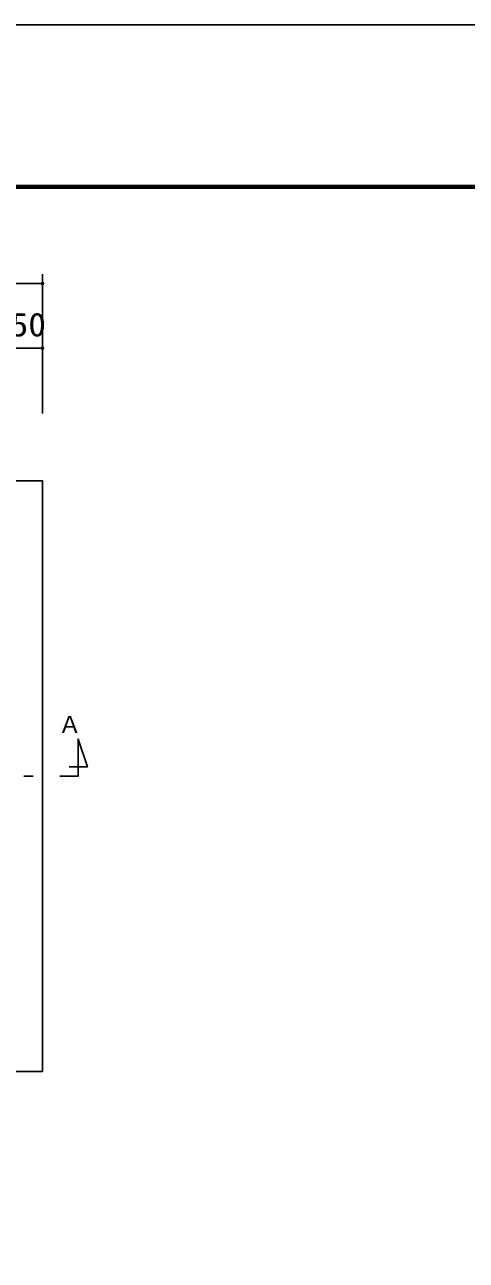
# Model space of a CAD drawing. Units: millimetres, scale not verified. Extents: x -14850 to 14850, y -10500 to 10500.
# Drawn here: x -5083 to -2693, y 3807 to 10500 of the extents above; entities that cross this region are included whole.
import ezdxf
from ezdxf.enums import TextEntityAlignment as Align

# ---------------------------------------------------------------- set-up
doc = ezdxf.new("R2010")
doc.units = ezdxf.units.MM
doc.header["$LTSCALE"] = 50
doc.linetypes.add('CHAIN1', pattern=[8, 5, -1, 1, -1])
for name, color, linetype, lineweight in [('0-0_製作', 5, 'Continuous', 25), ('0-1_躯体', 3, 'Continuous', 25), ('0-7_図面枠', 7, 'Continuous', 25), ('0-8_Axis_waku', 7, 'Continuous', 25)]:
    doc.layers.add(name, color=color, linetype=linetype, lineweight=lineweight)
doc.styles.add('ＭＳ ゴシック', font='')
doc.styles.get('ＭＳ ゴシック').set_extended_font_data('MS Gothic')

msp = doc.modelspace()

# ---------------------------------------------------------------- linework, layer by layer
at = {"layer": '0-0_製作', "color": 2}
for p, q in [((-4987.37, 9148), (-4987.37, 8394.83)), ((-9787.37, 9098), (-4987.37, 9098)), ((-5237.37, 8748), (-4987.37, 8748))]:
    msp.add_line(p, q, dxfattribs=at)
at = {"layer": '0-0_製作'}
for points in [[(-4987.37, 9098), (-4996.88, 9101.09), (-4996.42, 9102.26)], [(-4987.37, 9098), (-4996.42, 9102.26), (-4995.81, 9103.36)], [(-4987.37, 9108), (-4995.81, 9103.36), (-4995.07, 9104.37)], [(-4987.37, 9098), (-4995.81, 9103.36), (-4987.37, 9108)], [(-4987.37, 9108), (-4995.07, 9104.37), (-4988.62, 9107.92)], [(-4988.62, 9107.92), (-4995.07, 9104.37), (-4994.21, 9105.29)], [(-4988.62, 9107.92), (-4994.21, 9105.29), (-4989.86, 9107.69)], [(-4989.86, 9107.69), (-4994.21, 9105.29), (-4993.25, 9106.09)], [(-4989.86, 9107.69), (-4993.25, 9106.09), (-4991.05, 9107.3)], [(-4991.05, 9107.3), (-4993.25, 9106.09), (-4992.19, 9106.76)], [(-4986.74, 9107.98), (-4987.37, 9098), (-4987.37, 9108)], [(-4985.49, 9107.82), (-4987.37, 9098), (-4986.74, 9107.98)], [(-4984.28, 9107.51), (-4987.37, 9098), (-4985.49, 9107.82)], [(-4983.11, 9107.05), (-4987.37, 9098), (-4984.28, 9107.51)], [(-4982.01, 9106.44), (-4987.37, 9098), (-4983.11, 9107.05)], [(-4980.99, 9105.71), (-4987.37, 9098), (-4982.01, 9106.44)], [(-4980.08, 9104.85), (-4987.37, 9098), (-4980.99, 9105.71)], [(-4979.28, 9103.88), (-4987.37, 9098), (-4980.08, 9104.85)], [(-4978.61, 9102.82), (-4987.37, 9098), (-4979.28, 9103.88)], [(-4978.07, 9101.68), (-4987.37, 9098), (-4978.61, 9102.82)], [(-4987.37, 9098), (-4997.37, 9098), (-4997.35, 9098.63)], [(-4987.37, 9098), (-4997.29, 9096.75), (-4997.37, 9098)], [(-4987.37, 9098), (-4997.35, 9098.63), (-4997.19, 9099.87)], [(-4987.37, 9098), (-4997.05, 9095.51), (-4997.29, 9096.75)], [(-4987.37, 9098), (-4997.19, 9099.87), (-4996.88, 9101.09)], [(-4987.37, 9098), (-4996.67, 9094.32), (-4997.05, 9095.51)], [(-4987.37, 9098), (-4996.13, 9093.18), (-4996.67, 9094.32)], [(-4987.37, 9088), (-4996.13, 9093.18), (-4987.37, 9098)], [(-4987.37, 9088), (-4995.46, 9092.12), (-4996.13, 9093.18)], [(-4987.37, 9088), (-4994.66, 9091.15), (-4995.46, 9092.12)], [(-4987.37, 9088), (-4993.74, 9090.29), (-4994.66, 9091.15)], [(-4987.37, 9088), (-4992.73, 9089.56), (-4993.74, 9090.29)], [(-4987.37, 9088), (-4991.63, 9088.95), (-4992.73, 9089.56)], [(-4987.37, 9088), (-4990.46, 9088.49), (-4991.63, 9088.95)], [(-4987.37, 9088), (-4989.24, 9088.18), (-4990.46, 9088.49)], [(-4987.37, 9088), (-4988, 9088.02), (-4989.24, 9088.18)], [(-4978.07, 9101.68), (-4977.37, 9098), (-4987.37, 9098)], [(-4977.37, 9098), (-4987.37, 9088), (-4987.37, 9098)], [(-4977.39, 9097.37), (-4987.37, 9088), (-4977.37, 9098)], [(-4977.55, 9096.13), (-4987.37, 9088), (-4977.39, 9097.37)], [(-4977.86, 9094.91), (-4987.37, 9088), (-4977.55, 9096.13)], [(-4978.32, 9093.74), (-4987.37, 9088), (-4977.86, 9094.91)], [(-4978.93, 9092.64), (-4987.37, 9088), (-4978.32, 9093.74)], [(-4979.66, 9091.63), (-4987.37, 9088), (-4978.93, 9092.64)], [(-4979.66, 9091.63), (-4986.12, 9088.08), (-4987.37, 9088)], [(-4980.52, 9090.71), (-4986.12, 9088.08), (-4979.66, 9091.63)], [(-4980.52, 9090.71), (-4984.88, 9088.31), (-4986.12, 9088.08)], [(-4981.49, 9089.91), (-4984.88, 9088.31), (-4980.52, 9090.71)], [(-4981.49, 9089.91), (-4983.69, 9088.7), (-4984.88, 9088.31)], [(-4982.55, 9089.24), (-4983.69, 9088.7), (-4981.49, 9089.91)], [(-4977.68, 9100.49), (-4977.37, 9098), (-4978.07, 9101.68)], [(-4977.45, 9099.25), (-4977.37, 9098), (-4977.68, 9100.49)], [(-4987.37, 8748), (-4997.37, 8748), (-4997.35, 8748.63)], [(-4987.37, 8748), (-4997.29, 8746.75), (-4997.37, 8748)], [(-4987.37, 8748), (-4997.35, 8748.63), (-4997.19, 8749.87)], [(-4987.37, 8748), (-4997.05, 8745.51), (-4997.29, 8746.75)], [(-4987.37, 8748), (-4997.19, 8749.87), (-4996.88, 8751.09)], [(-4987.37, 8748), (-4996.67, 8744.32), (-4997.05, 8745.51)], [(-4987.37, 8748), (-4996.88, 8751.09), (-4996.42, 8752.26)], [(-4987.37, 8748), (-4996.13, 8743.18), (-4996.67, 8744.32)], [(-4987.37, 8758), (-4996.42, 8752.26), (-4995.81, 8753.36)], [(-4987.37, 8748), (-4996.42, 8752.26), (-4987.37, 8758)], [(-4987.37, 8748), (-4995.46, 8742.12), (-4996.13, 8743.18)], [(-4987.37, 8758), (-4995.81, 8753.36), (-4988.62, 8757.92)], [(-4988.62, 8757.92), (-4995.81, 8753.36), (-4995.07, 8754.37)], [(-4987.37, 8738), (-4995.46, 8742.12), (-4987.37, 8748)], [(-4987.37, 8738), (-4994.66, 8741.15), (-4995.46, 8742.12)], [(-4988.62, 8757.92), (-4995.07, 8754.37), (-4989.86, 8757.69)], [(-4989.86, 8757.69), (-4995.07, 8754.37), (-4994.21, 8755.29)], [(-4987.37, 8738), (-4993.74, 8740.29), (-4994.66, 8741.15)], [(-4989.86, 8757.69), (-4994.21, 8755.29), (-4991.05, 8757.3)], [(-4991.05, 8757.3), (-4994.21, 8755.29), (-4993.25, 8756.09)], [(-4987.37, 8738), (-4992.73, 8739.56), (-4993.74, 8740.29)], [(-4991.05, 8757.3), (-4993.25, 8756.09), (-4992.19, 8756.76)], [(-4987.37, 8738), (-4991.63, 8738.95), (-4992.73, 8739.56)], [(-4987.37, 8738), (-4990.46, 8738.49), (-4991.63, 8738.95)], [(-4987.37, 8738), (-4989.24, 8738.18), (-4990.46, 8738.49)], [(-4987.37, 8738), (-4988, 8738.02), (-4989.24, 8738.18)], [(-4986.74, 8757.98), (-4987.37, 8748), (-4987.37, 8758)], [(-4985.49, 8757.82), (-4987.37, 8748), (-4986.74, 8757.98)], [(-4984.28, 8757.51), (-4987.37, 8748), (-4985.49, 8757.82)], [(-4983.11, 8757.05), (-4987.37, 8748), (-4984.28, 8757.51)], [(-4982.01, 8756.44), (-4987.37, 8748), (-4983.11, 8757.05)], [(-4980.99, 8755.71), (-4987.37, 8748), (-4982.01, 8756.44)], [(-4980.08, 8754.85), (-4987.37, 8748), (-4980.99, 8755.71)], [(-4979.28, 8753.88), (-4987.37, 8748), (-4980.08, 8754.85)], [(-4978.61, 8752.82), (-4987.37, 8748), (-4979.28, 8753.88)], [(-4978.61, 8752.82), (-4977.37, 8748), (-4987.37, 8748)], [(-4977.37, 8748), (-4987.37, 8738), (-4987.37, 8748)], [(-4977.39, 8747.37), (-4987.37, 8738), (-4977.37, 8748)], [(-4977.55, 8746.13), (-4987.37, 8738), (-4977.39, 8747.37)], [(-4977.86, 8744.91), (-4987.37, 8738), (-4977.55, 8746.13)], [(-4978.32, 8743.74), (-4987.37, 8738), (-4977.86, 8744.91)], [(-4978.93, 8742.64), (-4987.37, 8738), (-4978.32, 8743.74)], [(-4978.93, 8742.64), (-4986.12, 8738.08), (-4987.37, 8738)], [(-4979.66, 8741.63), (-4986.12, 8738.08), (-4978.93, 8742.64)], [(-4979.66, 8741.63), (-4984.88, 8738.31), (-4986.12, 8738.08)], [(-4980.52, 8740.71), (-4984.88, 8738.31), (-4979.66, 8741.63)], [(-4980.52, 8740.71), (-4983.69, 8738.7), (-4984.88, 8738.31)], [(-4981.49, 8739.91), (-4983.69, 8738.7), (-4980.52, 8740.71)], [(-4981.49, 8739.91), (-4982.55, 8739.24), (-4983.69, 8738.7)], [(-4978.07, 8751.68), (-4977.37, 8748), (-4978.61, 8752.82)], [(-4977.68, 8750.49), (-4977.37, 8748), (-4978.07, 8751.68)], [(-4977.45, 8749.25), (-4977.37, 8748), (-4977.68, 8750.49)]]:
    msp.add_solid(points, dxfattribs=at)
at = {"layer": '0-1_躯体', "linetype": 'CHAIN1'}
msp.add_line((-9787.37, 6429.99), (-4987.37, 6429.99), dxfattribs=at)
at = {"layer": '0-1_躯体', "color": 2}
msp.add_lwpolyline([(-9787.37, 4829.99), (-4987.37, 4829.99), (-4987.37, 8029.99), (-9787.37, 8029.99)], close=True, dxfattribs=at)
at = {"layer": '0-1_躯体'}
msp.add_lwpolyline([(-4893.28, 6429.99), (-4793.28, 6429.99), (-4793.28, 6629.99), (-4743.28, 6479.99), (-4843.28, 6479.99)], dxfattribs=at)
at = {"layer": '0-7_図面枠'}
msp.add_lwpolyline([(-14850, -10500), (14850, -10500), (14850, 10500), (-14850, 10500)], close=True, dxfattribs=at)
at = {"layer": '0-8_Axis_waku'}
for p, q in [((-12964, 9629), (14014, 9629)), ((-12963, 9628), (14013, 9628)), ((-12962, 9627), (14012, 9627)), ((-12961, 9626), (14011, 9626)), ((-12960, 9625), (14010, 9625)), ((-12959, 9624), (14009, 9624)), ((-12958, 9623), (14008, 9623)), ((-12957, 9622), (14007, 9622)), ((-12956, 9621), (14006, 9621)), ((-12955, 9620), (14005, 9620)), ((-12954, 9619), (14004, 9619)), ((-12953, 9618), (14003, 9618)), ((-12952, 9617), (14002, 9617)), ((-12951, 9616), (14001, 9616)), ((-12950, 9615), (14000, 9615))]:
    msp.add_line(p, q, dxfattribs=at)

# ---------------------------------------------------------------- texts
at = {"layer": '0-0_製作', "color": 4, "style": 'ＭＳ ゴシック', "width": 1.1}
msp.add_text('250', height=128.4, dxfattribs=at).set_placement((-5256.12, 8773), align=Align.BOTTOM_LEFT)
at = {"layer": '0-1_躯体', "color": 4, "style": 'ＭＳ ゴシック'}
msp.add_text('Ａ', height=91.79, dxfattribs=at).set_placement((-4901.64, 6636.35), align=Align.BOTTOM_LEFT)

doc.saveas('drawing.dxf')
